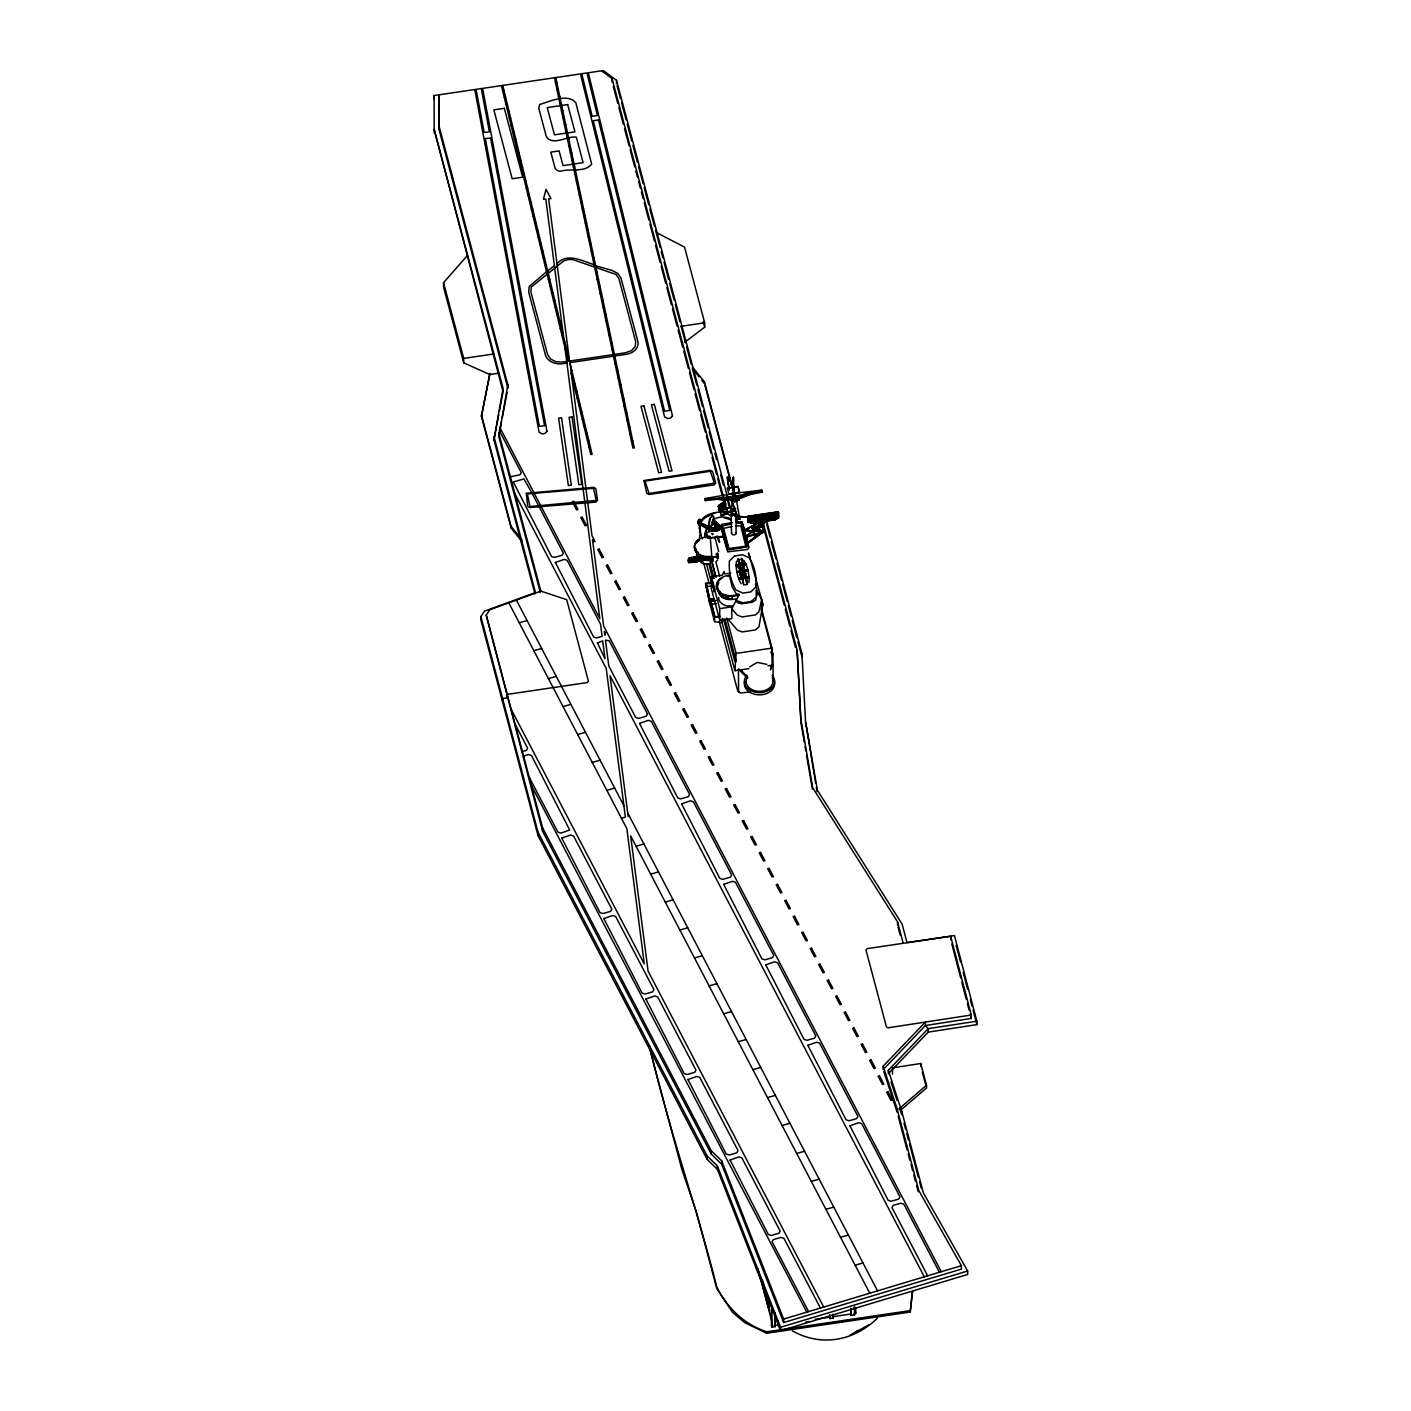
<?xml version="1.0" encoding="UTF-8"?>
<svg xmlns="http://www.w3.org/2000/svg" width="1411" height="1411" viewBox="0 0 1411 1411"><rect width="100%" height="100%" fill="white"/><g stroke="black" fill="none" stroke-linecap="round" stroke-linejoin="round"><path stroke-width="1.5" d="M747.142 583.695L745.502 576.676L742.662 577.099L742.786 578.245L742.08 577.205L739.17 578.087L739.487 579.215L749.047 577.822L749.1 576.658L746.084 576.623L747.319 583.519M733.314 486.707L733.385 477.183L733.755 486.654M739.205 594.56L732.926 595.495A13.775 10.159 -0.4 0 1 716.753 587.523A13.775 10.159 -0.4 0 1 727.617 575.565L729.469 575.282L732.15 586.853L735.872 593.361L739.205 594.56L736.207 600.433L742.874 602.797L750.811 601.615L755.979 597.347M736.366 566.217L736.419 564.982L739.205 564.135L739.47 565.264C730.986 566.358 744.02 565.511 743.209 563.536L746.119 563.589L746.419 564.753L740.458 563.359L738.412 564.612L737.971 566.975L739.382 569.056L741.833 569.656L743.879 568.404L744.408 565.317L742.98 563.236L740.546 562.636L738.5 563.906L738.059 566.27L739.47 568.351L741.921 568.95L743.967 567.698M713.948 521.029L713.931 520.059L719.733 525.386L715.395 522.687M725.448 504.38L723.314 508.683L723.843 504.362C721.938 507.572 719.663 512.475 720.756 506.496L719.257 504.926L718.816 507.854A13.775 6.667 52.4 0 1 718.834 509.988L719.24 511.329L722.52 508.965L721.726 511.417L720.263 510.376C722.767 503.427 718.164 516.003 719.91 507.678C715.871 510.835 723.332 511.099 723.349 507.043L723.931 504.415L722.891 505.209A8.554 6.914 11.8 0 1 721.532 506.249L718.904 507.784L722.485 506.267L723.596 503.48L723.226 504.732M752.804 530.73L752.01 526.074L753.774 534.716L753.245 530.271L762.557 531.259L753.121 530.977L752.151 526.162L754.973 537.485L763.157 532.07L746.825 543.976L763.086 531.753M718.975 509.371C728.323 503.533 714.813 514.133 721.744 509.283M708.798 528.084L708.957 530.765L710.438 529.442M710.28 556.781L709.962 560.149L705.8 560.061L705.359 556.675M705.8 560.061L709.962 560.149M727.423 596.43L727.864 599.04L732.027 599.128L732.344 595.759L727.423 596.43L727.864 599.04M732.027 599.128L727.882 598.264M722.15 508.789L723.931 504.415L721.021 507.237L721.744 507.801L722.608 502.986L724.319 500.976L725.448 503.568L724.69 507.554M708.745 528.243L708.869 531.1L710.421 529.689M724.619 505.949L724.284 507.572L725.413 504.962A13.775 6.667 52.4 0 0 725.395 502.792L724.372 501.064M720.933 508.754L719.257 510.271L723.437 509.159C718.71 506.708 720.157 514.486 719.945 509.142M763.157 532.07L746.578 537.185L744.32 530.113L760.776 521.47L744.814 530.589L762.54 531.418M746.49 536.48L761.164 523.005L761.411 524.081L765.873 522.052L761.411 524.081M719.24 508.101L722.132 506.884C722.15 507.202 720.58 507.678 722.52 505.614M722.485 506.161L720.58 505.385L720.968 504.15L719.187 506.919L718.234 506.302L720.756 508.718L720.315 509.865M725.131 505.226C719.786 514.874 727.212 503.674 724.654 504.397L722.573 507.819M763.228 526.779L758.554 523.058L763.298 526.832L759.083 525.474L763.263 527.079L762.434 526.426L753.315 530.536M713.49 520.253L713.472 516.638L712.202 515.791L709.416 519.407L708.851 526.162L710.35 517.749M713.613 520.13L713.596 516.391L711.338 516.214M732.503 522.67L722.062 524.204L720.933 526.021L726.93 548.544L728.905 549.902L748.677 546.498L746.595 536.85L762.451 531.559L751.869 526.162L763.122 527.079M734.796 513.833L739.505 519.072L734.796 513.833L737.195 518.154L737.071 516.62M739.117 519.266L739.399 518.19M762.434 531.047L751.869 526.162L755.202 537.309M718.816 524.663L718.64 526.867L717.793 523.41L713.084 520.095L712.449 521.329M736.189 499.811C734.161 501.505 737.9 498.806 736.207 496.284L731.568 496.972L731.762 498.259C739.487 500.058 726.506 497.113 734.849 497.801M697.775 522.775L699.979 522.74L700.35 519.46L698.427 520.289L698.128 523.587L708.904 529.795L715.871 530.959C720.562 530.853 717.176 521.77 718.834 525.933M719.945 508.807L720.192 507.695L721.25 508.436M718.64 527.679L718.834 525.527M648.919 1045.622L681.866 1169.384L696.381 1211.943L716.806 1288.666L732.609 1312.406L744.832 1322.707L766.667 1333.254L910.218 1312.036L912.335 1291.294M714.195 578.528L710.227 563.677L710.58 557.274L715.589 576.076M718.27 558.015L717.511 553.253L716.382 554.752L717.282 558.156L718.27 558.015L717.511 553.253M910.218 1312.036L912.67 1290.977M736.419 564.982L743.315 563.853L746.172 576.905L742.045 577.505C745.467 565.705 731.427 575.282 740.898 571.49L740.652 570.361L737.512 571.843L740.74 570.697L738.323 558.862L743.756 584.189M739.205 564.135L737.971 559.179M742.768 564.717L742.627 563.606L739.752 564.4L738.482 558.844M739.928 565.123L739.787 564.03M741.322 558.421L742.627 563.606M739.487 579.215L739.17 578.087M740.652 570.361L744.761 570.185M741.181 570.626L744.073 569.832L744.197 570.979M741.234 570.256L742.662 577.099M743.209 563.536L741.939 558.456M743.28 583.942L742.08 577.205M742.221 578.334L739.523 578.827M744.655 569.779L744.655 570.926L747.936 571.155L747.812 569.973L744.655 569.779L745.608 575.194L743.579 576.464L741.128 575.864L739.699 573.766M746.419 564.753L746.119 563.589M746.948 581.597L746.084 576.623M747.812 569.973L744.479 570.15M747.936 571.155L744.832 570.555M746.754 583.748L742.733 563.924M749.1 576.658L746.084 577.787M749.047 577.822L746.26 577.399M723.772 506.284L722.538 508.436L723.755 506.496A8.554 4.145 52.4 0 0 724.019 505.279L724.178 502.81L724.654 504.291L725.395 502.933L725.183 504.291M736.313 500.252L736.401 497.007L731.762 497.695M718.234 506.302L719.063 505.667L722.608 508.313M752.028 526.197L763.21 526.85L759.047 525.174M720.95 528.296L722.079 526.497M753.157 530.536L762.487 526.55M734.214 486.954L732.468 486.372L733.085 491.134L734.249 490.711L734.355 486.09M734.249 490.957L734.39 489.829L732.503 490.111M734.284 495.384L732.521 494.785L734.284 495.384L734.249 492.439M721.815 508.983C720.651 510.5 724.425 505.526 723.243 504.856M720.545 508.754C722.397 510.112 726.242 500.358 722.555 508.701M534.945 593.925L493.938 439.879L503.074 388.413L434.182 129.512L503.092 391.852L499.512 410.636M493.938 439.879L498.718 414.816M540.307 592.444L498.753 436.316L507.872 384.868L438.927 125.72L438.874 94.996L438.944 129.159L507.907 388.29L507.872 384.868M499.159 434.235L501.54 421.713M502.334 417.533L507.113 392.47M697.757 522.176L698.128 523.587L699.027 520.394M481.416 416.439L489.899 373.492L481.416 416.439L511.135 528.067L521.753 541.189M722.115 508.824C724.601 505.279 722.82 508.771 722.573 507.554M723.755 506.496C720.598 510.57 724.637 505.385 723.349 507.66C724.266 506.443 720.827 514.098 722.591 509.371L724.69 507.378M731.286 507.519L732.926 499.494M719.398 510.376L722.767 508.524L719.257 510.271M721.515 509.265L723.843 505.791M713.26 529.689L711.338 529.848M689.009 558.103L690.561 559.356L690.596 557.874L689.009 558.103C688.55 561.137 688.497 564.77 691.531 560.608L691.796 562.566L690.755 561.031M688.656 562.213L691.267 562.178L689.82 560.855L688.356 562.478M690.737 557.856L692.272 559.109L691.513 557.416L688.374 559.462L689.45 558.862M689.82 560.855C694.053 562.178 691.037 562.724 692.325 560.802M693.983 558.597L693.224 557.169C690.826 558.103 695.041 560.678 694.018 557.363M692.466 560.784L693.506 562.319L693.242 560.361C693.63 563.13 692.748 560.238 691.267 562.442M694.159 557.962L695.711 558.192L696.646 556.657L697.299 557.892L694.935 556.922C692.536 557.839 696.752 560.432 695.729 557.116L696.911 558.615L699.15 556.604L697.334 557.698M694.177 560.52L695.217 562.054L696.681 559.85L699.15 561.278L699.186 559.797L696.928 561.807L694.97 560.096C691.813 563.324 705.906 559.497 701.038 560.132M701.002 556.34L702.555 557.574L702.59 556.093L699.803 557.733L698.374 556.41M701.038 559.514L702.59 560.767L701.814 559.091L699.327 560.396M755.396 584.101L757.619 592.426L761.693 599.693L758.871 611.863L755.432 614.949L741.974 616.942L737.212 615.055L731.762 608.635L736.207 600.433M748.518 552.883L762.892 604.067L761.764 608.917L761.693 599.693M722.062 508.225L719.257 510.112M722.573 508.101L723.014 507.519M757.619 592.426L755.608 600.098L752.363 602.215L741.745 603.785L737.653 602.744L735.66 600.504M724.443 507.255L725.078 505.614L722.679 509.23M725.183 505.614L724.513 507.131L725.007 506.196M762.31 531.982L762.54 530.413L763.845 530.554L763.651 532.458L762.469 531.471M699.979 522.74L700.35 519.46M723.72 506.637L723.931 505.138L722.679 506.126M705.782 537.609L706.311 529.337M705.888 536.868L706.329 533.252M732.133 497.272L733.861 498.965M694 558.844L691.513 557.416M697.581 556.834L698.075 558.033L695.711 558.597M695.605 561.331L695.888 560.273L695.729 561.772M697.44 561.525L697.598 560.026M702.555 557.169L700.085 556.163L699.133 558.086L698.022 557.592M725.183 505.12L725.448 503.674M713.931 520.059L713.472 521.276M688.303 559.073L689.415 559.056M687.933 560.467L718.428 556.657M688.074 561.296L717.105 556.428L717.282 558.156M691.214 559.056L692.166 558.245M692.237 558.897L692.448 557.592M696.311 557.839L694.6 558.103M693.983 561.825L695.764 560.925L696.928 561.807M695.676 558.386L697.422 558.333M699.045 557.433L700.879 556.975M698.092 561.225L696.417 561.261M699.715 557.38L700.844 557.839L696.734 551.63L700.173 557.927L700.085 556.163M700.861 560.767L699.838 561.172L699.327 559.761L700.897 559.532L700.756 560.573M702.519 557.38L703.666 556.939M702.943 556.904L703.225 560.661L703.348 558.756M702.484 557.204L703.154 557.01M702.978 560.044L703.225 560.661M717.105 557.01L716.382 553.429M700.297 528.243L699.486 524.451L701.69 521.312M700.561 530.889L699.503 537.803M761.146 609.605L772.963 654.034L772.046 655.992L770.917 651.776M770.459 668.761L772.117 665.216L771.993 648.108L761.323 608M770.512 670.013L773.034 664.634L770.653 665.939M762.363 532.317L762.54 530.413M763.845 530.554L763.651 532.458M705.077 559.144L701.02 558.456L700.262 554.876M721.991 594.578L726.7 595.513L726.788 598.846L723.102 597.435L721.991 594.578L726.348 596.236L726.788 598.846M723.102 597.435L727.141 598.123M724.989 501.222L722.855 507.731M732.115 500.499L714.336 499.018L731.974 500.2M710.95 527.326L709.874 526.903L708.904 529.795L709.874 528.173M715.324 525.456L713.578 528.367L710.192 527.661L711.92 524.028L716.435 525.686L712.096 521.894M710.192 527.661L710.95 526.391M700.367 521.611L698.128 522.97L708.904 528.525L715.871 529.689L718.64 526.409M718.64 527.203L719.733 525.051M748.077 520.518L750.282 516.92M748.147 520.8L750.387 517.131L750.423 522.07M751.922 518.419L752.839 516.532M753.192 519.759L755.396 516.161M753.262 520.042L755.502 516.373L755.538 521.312M757.954 515.773L756.913 517.502L755.837 516.091M760.511 515.403L758.307 519.001L758.289 515.95M758.377 519.283L760.617 515.615L760.741 521.541M762.152 516.92L763.069 515.015M763.439 518.243L765.644 514.645M763.51 518.525L765.732 514.856L765.767 519.795M767.143 515.985L768.201 514.257M767.267 516.161L768.307 514.486L768.325 517.537M770.759 513.886L768.554 517.502L768.536 514.451L769.577 515.809M768.625 517.766L770.865 514.098L770.9 519.036M772.399 515.403L773.316 513.516M773.739 517.008L775.874 513.128M777.39 514.468L778.643 512.581L778.696 517.978L747.971 522.511L747.936 517.131M777.514 514.645L778.29 511.752L747.901 516.25L751.463 515.967L751.975 517.766M724.302 507.378L722.697 510.041M815.611 783.14L805.769 722.785L817.41 790.248L902.123 924.17L906.991 942.601L954.471 935.581L976.853 1021.194L928.209 1028.672L888.313 1070.332L901.77 1111.357L923.376 1192.859L967.664 1271.011L967.699 1274.45L780.565 1330.696L717.388 1169.366L707.087 1159.313L538.014 835.594L480.886 619.976L480.851 616.536L484.449 611.192L535.492 592.602L493.921 436.44M888.313 1070.332L888.33 1073.771L928.226 1032.111L928.209 1028.672L925.422 1025.497L925.387 1022.058L883.145 1066.187L897.079 1108.676L918.773 1190.478L961.385 1265.667L961.42 1269.106L783.652 1322.53L721.709 1164.322L711.285 1154.145L542.582 831.167L486.213 615.055L489.811 609.711L540.854 591.121L566.711 599.657L588.405 681.178L587.135 682.589L507.237 694.388L507.255 697.828L502.581 698.516L502.598 701.955M755.132 537.485L753.686 534.275M732.556 501.011L734.055 498.859L739.152 499.759L734.796 501.91L732.556 500.729L734.796 501.628L739.152 499.759M708.551 525.968L704.971 532.794L705.165 536.691M709.274 525.545L707.422 528.843M754.85 537.115L762.275 531.665M498.348 373.245L489.74 374.515L463.708 362.821L443.565 287.121L443.53 282.729L467.253 255.62M749.611 666.892L757.337 662.394L766.79 664.352M773.21 687.58L770.812 688.885M884.679 1068.056L925.422 1025.497L971.279 1018.442L971.262 1015.02L950.661 936.287L867.183 948.633L865.984 950.026L886.425 1026.82L887.872 1027.825L971.262 1015.02M720.263 509.001L722.009 509.759M723.102 507.149L721.832 507.307L722.079 505.949M736.295 499.423L735.149 499.141L735.272 500.411M711.761 533.499L712.432 534.787L713.119 533.64M746.119 536.85L761.27 523.093M746.595 536.85L761.64 523.111M877.307 1318.28C853.743 1341.138 821.026 1347.046 792.329 1330.838M700.173 557.927L698.286 554.929M699.062 555.07L696.734 551.63M719.751 594.454L717.74 590.415L722.238 596.906L720.368 593.908M721.144 594.049L718.816 590.609L722.238 596.906M719.681 510.129L721.762 508.26M722.979 503.833L724.125 502.651L723.173 502.475A13.775 10.159 -0.4 0 1 720.986 504.027L719.187 504.926L720.88 507.184L721.638 506.038L719.063 505.667M696.523 542.829L699.697 540.06M898.825 1108.975L926.516 1085.218L920.748 1063.506L892.493 1067.845M900.465 1110.334L926.551 1087.987L926.516 1085.218M850.039 1335.406L857.888 1330.344M733.085 486.425L733.385 477.183M732.503 490.375L734.39 490.093M748.095 522.317L751.922 520.483M748.271 522.387L750.405 520.712M753.209 521.559L755.52 519.971M760.458 519.125L758.324 520.8L758.324 519.442M758.518 520.871L760.652 519.213M763.439 520.042L765.573 518.384M763.633 520.112L765.767 518.454M770.882 517.696L768.572 519.283L768.554 517.943M775.821 516.867L773.687 518.525L773.669 517.184M773.863 518.595L775.997 516.937M721.868 507.466L721.691 509.583L719.539 508.013L718.481 506.461L720.368 505.385M721.885 503.551L721.462 504.944L722.503 503.074M718.481 506.461L719.733 505.597L718.605 506.038M719.416 508.066L720.386 507.378M722.203 507.466L722.608 506.902M721.973 508.595L722.503 507.872M722.097 509.494L723.578 508.436L721.726 511.417M720.774 510.8L721.973 511.646L723.014 509.794L729.946 507.307L724.637 509.83M546.533 271.759L529.213 286.451L528.649 291.954L545.475 355.202A14.939 11.006 -0.4 0 0 562.724 363.703L566.922 363.068M547.68 270.877L554.4 265.744M557.01 263.734C567.169 252.216 582.443 261.106 594.066 264.668M736.189 499L735.149 499.141L750.634 492.915L749.488 493.55L752.892 493.339L737.3 499.547M684.6 342.291L704.724 327.193L704.689 322.802L684.547 247.119L657.244 232.991M746.648 543.2L762.645 531.559M746.736 543.358L755.132 537.168L752.91 530.977M722.379 505.367L722.185 504.627M745.908 546.833L740.828 525.827L736.101 525.897M732.168 486.901C728.058 471.803 725.713 475.666 729.099 488.471M736.683 517.714L737.512 517.061L739.505 519.072M737.195 518.154L737.459 516.867M691.76 559.373C692.995 557.821 689.397 558.827 688.603 559.25M736.683 522.052L742.098 521.735L744.761 530.113L762.257 531.7M739.576 565.405L742.151 565.035L742.98 566.234M742.803 566.887L740.211 567.275L739.646 564.7L740.828 563.977L743.05 565.529L742.715 567.592L740.14 567.98M741.216 572.919L743.809 572.531L744.62 573.748M744.461 574.4L743.28 575.124L741.057 573.571L742.486 571.49L744.708 573.042L744.373 575.106L741.78 575.494M745.537 575.9L743.491 577.17L741.04 576.57L739.629 574.489L740.14 571.402L742.186 570.15L744.638 570.75L740.775 571.49M719.857 509.248L721.603 508.56M855.507 1332.284L868.77 1324.77M717.599 559.797L715.906 562.037L719.663 576.129M689.538 559.091L690.561 559.356M695.729 557.733L692.448 558.227M689.556 562.284L690.596 562.53M699.133 558.086L697.581 557.468L698.621 558.368M696.417 561.684L696.681 561.102M698.128 561.014L699.15 561.278M705.059 516.99L709.486 515.262L705.535 517.414M712.925 519.953C718.305 516.338 725.695 516.02 731.339 519.23M744.461 530.307L761.129 521.559M697.669 555.475L695.482 547.556M697.969 554.4L694.723 547.891L695.676 551.436M717.74 590.415L717.564 586.535M719.24 590.38L720.051 593.378M720.933 507.925L718.975 508.648L719.998 508.471M723.437 508.983L719.698 509.565A8.554 4.145 52.4 0 0 719.927 508.436L721.691 506.919L719.98 507.413M737.247 498.418L747.442 494.361M737.159 499L752.751 492.792M737.212 499.247L750.881 493.797M762.928 530.818L763.122 521.858L762.998 531.047M734.425 496.76L732.591 496.725M739.117 578.475L742.168 577.558M783.652 1322.53L783.634 1319.109L961.385 1265.667M780.565 1330.696L780.548 1327.257L967.664 1271.011M519.23 622.78L527.079 620.54M533.834 650.718L541.683 648.46M548.438 678.656L556.287 676.398M563.042 706.576L570.891 704.336M577.646 734.514L585.494 732.256M522.387 751.569L526.374 750.423L527.679 748.253L515.156 724.302M523.552 755.979L528.525 754.55L531.471 755.502L569.727 830.021L560.855 833.09L557.927 832.137L529.16 777.108M592.25 762.434L600.098 760.194M606.853 790.372L614.702 788.114M621.457 818.292L625.373 817.181L606.236 668.497L514.98 493.973M629.306 816.052L628.142 816.387L610.046 675.781L924.311 1276.814M636.061 846.23L643.91 843.972M650.665 874.167L658.514 871.91M665.269 902.088L673.118 899.848M679.873 930.025L687.721 927.768M694.477 957.946L702.325 955.706M709.08 985.883L716.929 983.626M723.684 1013.821L731.533 1011.564M738.288 1041.741L746.137 1039.501M752.892 1069.679L760.741 1067.421M767.496 1097.599L775.345 1095.359M782.1 1125.537L789.948 1123.279M796.704 1153.475L804.552 1151.217M811.307 1181.395L819.156 1179.155M825.911 1209.333L833.76 1207.075M840.515 1237.253L848.364 1235.013M855.119 1265.191L862.968 1262.933M714.689 513.198L710.297 514.944M735.466 520.006L737.847 522.952M706.682 532.423L721.532 529.09L723.437 536.903L707.987 538.032L706.682 533.111M715.183 531.206L719.416 530.254M767.09 519.707L773.016 518.437M767.337 520.624L776.914 518.807L776.95 514.151L774.833 514.327L774.868 519.565L774.427 517.625M848.117 1320.414L839.016 1322.125M736.242 495.825L731.515 496.531L731.533 497.554L705.377 500.64L705.077 499.529L705.077 498.506L735.554 493.215L761.693 490.128L761.993 491.257L761.993 492.28L736.26 496.848L736.242 495.825L761.993 491.257M705.077 499.529L711.514 498.383M928.226 1032.111L976.888 1024.615L976.853 1021.194M434.2 132.951L434.112 95.542L603.291 70.55L616.501 80.304L731.886 513.569M463.708 362.821L463.69 358.412L493.85 353.967M681.231 326.276L704.689 322.802M569.921 362.627L613.468 356.189M614.79 355.995L626.325 354.302A14.939 11.023 -0.4 0 0 637.754 340.986L621.069 278.284L617.736 273.364L611.633 270.312L594.207 265.356M727.335 477.694L728.693 477.5M727.406 488.1L738.059 486.513L739.558 492.421L728.905 493.991L727.406 488.347L738.059 486.513M739.558 492.174L728.905 493.991M739.17 500.041L734.055 498.859M734.584 498.841L734.902 500.217L736.542 499.864M735.272 511.17L723.402 511.664L731.127 512.563L738.182 518.543L737.882 517.149L736.225 517.396L731.127 511.787L731.498 533.146M721.233 515.597L724.125 514.398L721.233 515.597L719.24 507.325M737.882 517.396L736.242 517.643L736.542 518.772L738.182 518.543M751.463 515.967L778.29 511.999M738.182 518.296L736.542 518.772M731.462 500.57L738.429 518.754L739.787 519.195L738.429 519.407L730.528 497.078M751.904 517.855L750.141 518.119L750.158 522.811L776.985 518.842M752.239 517.855L774.851 514.468L774.392 512.687M750.211 518.825L751.922 518.472M752.239 518.525L774.851 515.086M775.186 515.121L776.897 514.786M750.211 519.495L751.922 519.142M752.257 519.195L774.851 515.756M775.186 515.809L776.897 515.456M774.851 516.426L752.257 519.759L774.851 516.514M775.186 516.373L776.897 516.126L775.186 516.479M748.077 520.959L778.555 516.461M752.257 520.536L774.868 517.096M775.203 517.149L776.897 516.796M730.757 524.081L722.291 526.003L728.535 548.65L747.089 546.057L741.569 523.164L736.807 523.181M750.229 521.506L774.868 517.766M775.203 517.819L776.914 517.467M751.534 522.211L775.239 518.701L774.992 517.784M717.053 527.679L721.092 527.079M750.229 522.758L751.94 522.511M752.275 522.458L774.886 519.107M751.798 515.915L752.275 522.917L774.939 519.513M718.111 528.173L722.22 527.573M759.435 521.788L751.534 522.458L751.287 521.294L752.01 523.234L775.274 519.795L774.727 512.652M732.027 526.515L723.561 528.384L728.976 548.72L733.685 548.65M709.363 536.057L699.944 538.438A13.775 10.159 -0.4 0 0 694.671 548.544A13.775 10.159 -0.4 0 0 704.724 556.393L710.915 556.516M737.759 548.05L743.862 547.133M716.382 554.752L717.37 554.611M702.502 560.396L703.683 560.114M739.964 564.806L742.803 564.4M741.41 571.032L744.25 570.608M730.845 573.095L724.707 573.889L724.037 571.402L722.414 575.159L711.232 576.817L711.303 588.563L719.786 620.381L731.833 618.6L731.762 608.635M712.026 577.981L711.444 582.584M727.617 576.323L729.469 575.282M705.518 583.307L709.909 604.067L705.518 583.307L712.061 582.496L712.044 579.48M742.839 577.893L745.678 577.469M706.258 583.643L710.403 602.25L706.258 583.643L711.585 582.849M713.437 583.272L713.913 591.897L714.513 587.293L714.53 590.309M706.276 586.711L711.603 585.918M712.855 587.893L713.455 584.789M743.668 584.965L747.054 584.471M710.386 599.181L713.948 598.67M709.892 599.71L713.754 599.146M739.205 595.319L732.926 596.253A13.775 10.159 -0.4 0 1 717.688 590.451A13.775 10.159 -0.4 0 1 722.026 578.175M722.326 618.353L722.344 622.674L714.601 621.687L710.244 605.284L710.209 600.927L714.072 600.363M714.583 617.947L710.95 601.28L716.277 600.486M736.207 598.899L732.574 599.428A11.747 8.66 -0.4 0 1 718.569 590.715L716.806 586.87M710.968 604.331L716.294 603.555M719.786 620.381L719.698 608.635L732.909 606.677M718.64 616.29L715.077 616.819L710.95 601.28M714.601 621.687L714.583 617.348L720.368 616.484M748.924 668.638L734.902 670.719L736.154 653.399L771.993 648.108M767.901 665.833L772.117 665.216M750.423 691.901L740.264 693.013L737.724 690.879L719.293 621.669M775.168 1312.83L775.256 1326.605L771.888 1327.098L771.464 1325.476L772.893 1325.264M775.256 1326.605L774.904 1325.246L778.149 1324.753L778.114 1320.925M815.205 1319.285L829.509 1317.168L829.88 1318.544L833.248 1318.033L833.231 1314.1M850.762 1308.262L850.815 1314.029L832.896 1316.675L833.248 1318.033M855.701 1307.38L855.736 1313.288L854.184 1313.518L854.555 1314.893L851.168 1315.387L850.815 1314.029M805.699 1322.107L809.438 1321.56M649.466 1046.08C668.179 1127.53 696.54 1206.052 716.788 1287.026C727.282 1307.979 744.197 1324.347 766.667 1331.808L910.201 1310.607M502.581 90.392L503.903 90.216M504.274 97.394L505.597 97.218M505.967 104.396L507.29 104.22M507.678 111.398L508.983 111.222M509.371 118.401L510.694 118.224M511.064 125.403L512.387 125.226M512.757 132.405L514.08 132.228M514.451 139.407L515.773 139.23M516.161 146.409L517.467 146.233M517.855 153.411L519.177 153.235M519.548 160.413L520.871 160.237M521.241 167.415L522.564 167.239M522.934 174.417L524.257 174.241M524.645 181.419L525.95 181.243M526.338 188.421L527.661 188.245M528.031 195.423L529.354 195.247M529.725 202.426L531.047 202.249M531.418 209.428L532.741 209.251M533.129 216.43L534.434 216.253M534.822 223.432L536.145 223.255M536.515 230.434L537.838 230.258M538.208 237.436L539.531 237.26M539.902 244.438L541.224 244.262M541.612 251.44L542.918 251.264M543.306 258.442L544.628 258.266M544.999 265.444L546.322 265.268M546.692 272.446L548.015 272.27M548.385 279.449L549.708 279.272M550.096 286.451L551.401 286.274M551.789 293.453L553.112 293.276M553.482 300.455L554.805 300.278M555.176 307.457L556.498 307.281M556.869 314.459L558.192 314.283M558.58 321.461L559.885 321.285M560.273 328.463L561.596 328.287M561.966 335.465L563.289 335.289M563.659 342.467L564.982 342.291M565.352 349.469L566.675 349.293M567.063 356.472L568.368 356.295M570.079 363.297L585.865 487.977M570.732 370.423L571.772 370.299M572.143 377.478L573.466 377.284M573.836 384.48L575.159 384.286M575.547 391.482L576.852 391.288M577.24 398.484L578.563 398.29M578.933 405.486L580.256 405.292M580.626 412.488L581.949 412.294M582.32 419.49L583.643 419.296M584.013 426.492L585.336 426.298M585.724 433.494L587.047 433.3M587.417 440.497L588.74 440.303M589.11 447.499L590.433 447.305M719.945 507.907L720.368 506.866M555.493 82.632L556.816 82.473M556.975 89.651L558.297 89.493M558.474 96.689L559.797 96.53M559.955 103.708L561.278 103.55M561.455 110.746L562.777 110.587M562.936 117.766L564.259 117.607M564.435 124.803L565.758 124.644M565.917 131.823L567.24 131.664M567.398 138.842L568.739 138.701M568.898 145.88L570.22 145.721M570.379 152.899L571.702 152.758M571.878 159.937L573.201 159.778M573.36 166.957L574.683 166.815M574.859 173.994L576.182 173.835M576.341 181.014L577.663 180.873M577.84 188.051L579.163 187.892M579.321 195.071L580.644 194.912M580.803 202.108L582.143 201.949M582.302 209.128L583.625 208.969M583.784 216.165L585.106 216.006M585.283 223.185L586.606 223.026M586.764 230.222L588.087 230.064M588.264 237.242L589.586 237.083M589.745 244.279L591.068 244.121M591.244 251.299L592.567 251.14M592.726 258.336L594.049 258.178M595.707 272.394L597.029 272.235M597.188 279.413L598.511 279.255M598.687 286.451L600.01 286.292M600.169 293.47L601.492 293.312M601.668 300.508L602.991 300.349M603.15 307.527L604.472 307.369M604.649 314.565L605.972 314.406M606.13 321.585L607.453 321.426M607.63 328.622L608.952 328.463M609.111 335.642L610.434 335.483M610.593 342.679L611.933 342.52M612.092 349.699L613.415 349.54M613.573 356.736L614.896 356.577M615.073 363.756L616.395 363.597M616.554 370.793L617.877 370.634M618.053 377.813L619.376 377.654M619.535 384.833L620.858 384.692M621.034 391.87L622.357 391.711M622.516 398.89L623.838 398.749M623.997 405.927L625.338 405.768M625.496 412.947L626.819 412.806M626.978 419.984L628.301 419.825M628.477 427.004L629.8 426.863M629.959 434.041L631.281 433.882M631.458 441.061L632.781 440.902M744.267 493.215L748.624 492.704M757.337 491.663L761.693 491.151L761.993 492.28M705.077 498.506L705.377 499.617L731.515 496.531M718.816 582.461L717.582 585.971M751.287 521.523L759.189 520.871M723.437 536.215L707.987 538.032M721.391 512.352C711.814 511.523 697.704 517.026 699.433 528.631L700.138 525.209L700.279 532.264L699.486 524.451M746.066 563.977L743.05 563.924L744.32 566.04M743.385 564.329L746.472 564.382M733.879 499.635L732.044 498.947M713.278 561.19L712.978 557.31L704.724 557.151A13.775 10.159 -0.4 0 1 694.918 550.043A13.775 10.159 -0.4 0 1 698.41 540.201M705.341 557.468L710.244 557.557M710.209 560.449L705.271 560.361A11.747 8.66 -0.4 0 1 696.505 551.736M700.667 562.266A11.747 8.66 -0.4 0 0 705.306 564.03L710.227 563.677M742.098 670.154L738.447 669.255L738.606 692.201M744.761 530.36L762.222 531.453M762.099 531.33L764.109 531.524M720.121 498.4L731.886 499.6M719.645 498.453L731.921 499.723M738.782 516.355L764.074 518.948M738.941 516.479L762.134 518.86L797.144 650.33L801.007 723.085L804.323 742.257M721.444 510.288L722.644 511.135M720.774 510.182L721.973 511.646M699.979 520.571L698.427 520.289L698.727 521.964L709.874 526.903M723.349 512.704L732.309 515.685M723.543 513.216L726.7 513.78L723.314 513.745M724.09 517.749L731.357 519.971M705.853 532.952L705.271 537.326M740.881 523.728L742.098 524.028M702.431 556.728L701.408 557.292M699.009 557.239L698.11 558.245M702.995 558.421L703.119 556.516M697.299 557.486L696.399 558.491M695.588 557.733L694.565 558.297M702.466 559.902L701.549 560.908M693.877 557.998L692.96 559.003M702.572 560.361L701.814 559.091M693.983 558.439L693.224 557.169M690.438 558.491L689.538 559.514M699.045 560.82L698.128 561.419M697.44 561.119L696.681 559.85M695.605 560.925L694.582 561.49M695.729 561.366L694.97 560.096M693.895 561.172L692.995 562.178M694.177 561.155L695.217 562.054M694.018 561.631L693.242 560.361M690.473 561.684L689.556 562.689M698.039 522.335L702.449 524.433M759.541 525.403L762.91 526.656M698.427 522.458L698.939 519.424M699.909 555.599L704.265 557.257M714.777 522.37L718.816 525.051M710.174 526.938L713.578 528.367M729.117 514.715L731.815 515.95M704.9 517.89L702.096 520.73M776.42 516.779L778.572 517.802L776.226 516.902M771.111 517.661L773.457 518.56L773.44 517.22M765.997 518.419L768.325 519.319L766.067 514.574M761.058 519.036L763.21 520.077L763.439 518.684M760.882 519.177L763.034 520.2M755.943 519.795L758.095 520.835M755.767 519.936L757.919 520.959M750.828 520.553L752.98 521.594L752.963 520.236M750.634 520.677L752.786 521.717M762.645 521.082L764.145 520.483M762.451 521.188L762.822 516.285M722.52 508.948L720.263 507.431M601.686 70.938L612.074 78.61L727.829 513.287M510.412 476.759L519.989 474.801L521.294 472.614L499.212 430.373M740.493 669.89L747.848 677.033M738.447 669.255L747.707 678.268M486.213 615.055L542.565 827.728L711.25 1150.706L721.691 1160.883L783.634 1319.109M480.851 616.536L537.997 832.155L707.07 1155.874L717.37 1165.927L780.548 1327.257M728.464 619.605L737.318 630.047L742.08 631.916L755.538 629.941L758.959 626.837L762.892 604.067M692.342 366.895L704.442 381.834L731.903 485.049M695.023 371.834L699.062 376.825M701.761 380.159L704.442 383.475L704.442 381.834M481.398 414.799L511.117 526.444L521.876 539.725M773.739 513.445L774.815 514.856M776.315 513.057L778.555 516.02M778.502 516.303L776.209 513.304L776.244 518.243M774.692 515.068L773.651 513.692L773.669 516.743M771.182 513.816L773.44 516.779L773.422 513.727M773.369 517.061L771.094 514.063L771.129 519.001M768.625 514.204L769.7 515.615M763.51 514.962L764.586 516.373M764.462 516.567L763.404 515.209L763.192 518.278L760.952 515.332M763.139 518.578L760.846 515.579L760.882 520.518M758.395 515.72L759.347 517.326M758.077 519.036L757.037 517.678L758.06 515.985L757.989 521.611M758.024 519.336L755.732 516.338L755.767 521.276M753.28 516.461L754.338 517.872M754.215 518.084L753.174 516.708L753.245 522.317M750.723 516.849L752.963 519.795L752.945 516.743M752.892 520.095L750.617 517.096L750.652 522.035M749.1 518.842L748.147 517.22L778.537 512.687L778.29 511.752M732.468 486.372L733.067 490.887M699.292 556.587L699.821 557.574M694.159 557.345L694.671 558.738M744.549 571.455L745.96 573.536M903.199 943.306L897.537 921.842L812.736 787.814L800.989 719.663M574.506 502.88L573.642 501.24L572.266 501.646L572.989 503.004M575 503.815L577.999 509.459L576.623 509.847L573.483 503.939M499.776 427.374L533.693 492.245M534.187 493.197L540.695 505.649M541.189 506.584L599.834 618.741L584.93 503.004M941.26 1271.717L603.643 626.025L592.532 539.725L593.625 541.771L595.001 541.383L592.02 535.792L587.77 502.757M531.647 492.421L523.887 478.946L513.287 481.98L551.525 556.498L554.47 557.451L562.072 555.264L563.377 553.094L539.143 506.743M532.141 493.356L538.649 505.808M939.409 1272.281L903.781 1204.147L900.835 1203.195L893.251 1205.382L891.946 1207.551L927.644 1275.826M516.355 600.045L623.909 805.734M627.719 813.018L877.571 1290.871M508.789 602.797L626.854 828.61L644.263 963.836L511.205 709.363M869.776 1293.217L630.664 835.894L648.072 971.121L823.707 1307.062M820.391 1308.05L783.952 1238.364L781.006 1237.412L773.404 1239.581L772.099 1241.751L808.609 1311.595M531.347 785.398L806.775 1312.142M736.031 518.948L738.041 522.864M748.518 553.623L750.299 557.468M728.676 476.847L732.873 488.153M891.029 1081.972L897.079 1100.439M899.777 1108.64L901.788 1114.778L901.77 1111.357M883.833 1071.655L897.114 1112.115L897.079 1108.676M617.083 85.859L620.487 98.611M621.616 102.862L626.131 119.847M627.26 124.097L631.793 141.082M632.922 145.333L637.455 162.318M638.583 166.569L643.099 183.553M644.227 187.804L648.76 204.807M649.889 209.04L654.422 226.042M655.551 230.293L660.066 247.278M661.212 251.528L662.905 257.896M664.034 262.146L668.549 279.131M669.696 283.382L674.211 300.367M675.34 304.617L679.873 321.62M681.002 325.87L685.534 342.855M686.663 347.106L691.178 364.091M692.307 368.342L696.84 385.326M697.969 389.577L702.502 406.562M703.63 410.813L708.146 427.815M709.274 432.048L713.807 449.051M714.936 453.301L716.629 459.669M720.598 474.537L723.42 485.155M727.388 500.023L729.081 506.39M613.221 86.283L617.736 103.25M618.865 107.483L623.397 124.45M624.526 128.683L629.041 145.65M630.17 149.883L634.685 166.851M635.814 171.101L637.507 177.451M638.636 181.702L640.329 188.051M641.458 192.302L643.151 198.669M644.28 202.902L648.795 219.869M649.924 224.102L654.457 241.069M655.586 245.302L660.101 262.27M661.23 266.52L665.745 283.47M666.874 287.721L671.389 304.688M672.518 308.921L677.033 325.888M678.162 330.121L682.677 347.088M683.806 351.321L688.339 368.289M689.468 372.539L693.983 389.489M695.112 393.74L699.627 410.707M700.756 414.94L705.271 431.907M706.4 436.14L710.915 453.107M712.044 457.34L716.559 474.308M717.688 478.558L722.203 495.508M723.349 499.759L725.607 508.242M774.762 517.572L775.274 519.795M922.335 1072.184L926.022 1086.011M805.787 726.224L801.907 653.346L766.191 519.16L766.208 522.599M766.79 524.733L770.177 537.503M771.323 541.771L775.856 558.809M776.985 563.06L781.518 580.097M782.664 584.366L787.197 601.403M788.326 605.654L791.165 616.307M792.294 620.575L796.827 637.613M797.956 641.864L801.924 656.768L801.907 653.346M765.873 522.229L765.538 520.959M762.346 521.488L764.268 521.647L764.268 516.073L764.427 520.659M762.734 524.416L784.181 605.002M785.31 609.235L789.825 626.202M790.954 630.452L795.469 647.402M760.6 520.606L761.411 523.622M760.829 521.911L761.164 523.146M703.207 321.532L704.724 327.193M747.901 516.25L748.147 517.414M738.059 486.777L739.558 492.421M904.01 1123.156L905.668 1129.417M906.779 1133.597L908.437 1139.876M909.548 1144.056L918.42 1177.497M919.531 1181.677L921.189 1187.939M735.66 495.684L739.787 519.195M736.242 498.594L736.542 499.97M742.856 525.068L748.853 547.609L747.724 549.408L727.706 551.877L723.12 536.497M705.006 385.591L731.921 486.689M898.225 1116.313L907.114 1149.859M908.225 1154.057L909.901 1160.353M911.012 1164.551L912.688 1170.83M913.799 1175.028L915.457 1181.324M916.568 1185.522L918.244 1191.801M723.402 511.664L724.125 515.174M718.146 536.286L719.698 542.141M717.158 536.004L718.781 542.036M715.007 537.838L718.658 551.525M712.29 562.354L716.082 577.311M726.7 617.877L736.154 653.399M724.919 618.847L736.225 661.283M699.45 528.561L702.202 538.931M708.781 563.659L712.749 578.545M723.508 618.953L734.831 661.494M711.232 576.817L719.698 608.635M712.149 581.808L712.238 579.268M706.435 563.783L712.502 586.606L713.102 581.985L713.119 585.001M721.85 621.722L734.902 670.719M703.666 562.971L709.257 583.925M702.043 557.045L701.796 555.899M700.844 557.839L700.209 556.851L699.821 557.98M700.861 561.014L700.226 560.044L699.838 561.172M700.35 560.484L700.103 559.338M710.209 600.927L714.583 617.348M698.639 560.731L698.392 559.585M696.911 557.804L696.646 556.657M695.182 558.05L694.935 556.922M691.778 561.754L691.531 560.608M690.05 558.827L689.803 557.68M854.131 1307.274L855.736 1313.288M778.149 1324.753L778.519 1326.128M762.293 1280.024L769.26 1306.198L769.295 1310.572L760.705 1278.348M757.813 1268.63L772.328 1323.165M498.736 432.895L540.854 591.121M443.53 282.729L463.69 358.412M898.084 927.239L900.13 935.034M956.129 945.282L960.503 961.985M963.237 972.426L967.593 989.129M970.327 999.57L971.967 1005.831M973.061 1010.011L976.888 1024.615M951.808 943.977L960.715 978.017M961.826 982.285L966.27 999.305M967.382 1003.556L969.057 1009.941M970.168 1014.192L971.279 1018.442M502.775 85.542L592.126 454.307L590.803 454.501L571.085 373.086M501.452 85.736L568.21 361.234M737.547 571.455L737.671 572.619M555.811 77.711L634.262 447.94L632.939 448.098L554.488 77.905M740.757 570.785L742.168 577.505M816.334 787.356L817.057 791.571M805.064 746.525L805.787 750.775M806.528 755.044L812.401 789.119M727.318 477.059L729.452 489.987M713.084 520.095L713.26 521.4M711.708 522.37L711.902 525.421M569.533 361.075L548.65 198.845L550.995 198.616L546.004 189.409L543.464 199.163L545.81 199.057L563.412 335.8M586.006 488.947L587.646 501.805M564.964 347.794L583.025 488.206M583.149 489.176L584.807 502.034M710.209 536.427L712.29 563.095M705.994 537.274L705.006 533.693L705.024 537.609M801.007 723.085L797.144 650.33M700.279 532.264L700.156 528.878L699.468 532.3M950.661 936.287L950.697 939.726M920.748 1063.506L920.766 1066.257M897.537 921.842L897.555 925.281M892.493 1067.81L892.528 1074.159M883.145 1066.187L883.163 1069.626M854.502 1307.009L854.555 1314.893M851.133 1309.479L851.168 1315.387M829.862 1314.593L829.88 1318.544M775.979 513.339L776.015 518.278M775.168 514.274L775.203 519.195M773.863 514.645L773.757 519.283M772.293 514.892L772.328 519.495M772.152 514.909L772.187 519.513M772.963 654.034L773.14 679.238M770.706 515.121L770.6 519.742M769.136 515.35L769.171 519.953M774.851 1317.557L774.904 1325.246M768.995 515.368L769.03 519.971M767.549 515.579L767.461 520.218M771.764 1309.39L771.888 1327.098M765.979 514.821L765.873 520.447M771.341 1309.725L771.464 1325.476M763.422 521.929L763.298 531.189M761.693 490.128L761.693 491.151M761.252 516.514L761.146 521.135M766.667 1331.808L766.667 1333.254M759.665 516.743L759.7 521.365M759.524 516.761L759.559 521.382M756.543 521.823L756.508 517.22L756.402 521.841M754.938 517.449L754.832 522.07M752.275 522.917L752.239 517.661L752.01 523.234M751.64 517.943L751.675 522.546M735.978 516.232L736.101 533.235M735.554 493.215L735.554 494.238M733.279 485.719L733.314 489.476M733.085 492.615L733.103 495.561M732.609 605.848L727.388 606.007A11.747 8.66 -0.4 0 1 718.622 597.4M717.793 523.64L714.089 530.871M717.264 528.684L717.282 529.954M721.691 1160.883L721.709 1164.322M715.871 529.689L715.871 530.959M717.37 1165.927L717.388 1169.366M711.92 524.028L711.938 525.686M711.25 1150.706L711.285 1154.145M705.377 499.617L705.377 500.64M707.07 1155.874L707.087 1159.313M702.59 556.093L702.555 557.574M702.607 559.285L702.59 560.767M699.397 519.283L699.415 521.453M694.036 560.555L694.018 562.037M692.307 557.627L692.272 559.109M689.009 560.89L688.885 562.777M688.762 558.65L688.639 560.537M616.501 80.304L616.519 83.743M612.074 78.61L612.092 82.032M542.565 827.728L542.582 831.167M537.997 832.155L538.014 835.594M511.117 526.444L511.135 528.067M438.927 125.72L438.944 129.159M434.112 95.542L434.147 98.982M696.523 555.423A11.747 8.66 -0.4 0 1 697.845 551.683M772.17 677.456A15.186 11.2 -0.4 0 1 762.434 694.653A15.186 11.2 -0.4 0 1 744.638 681.513M772.152 675.234A15.186 11.2 -0.4 0 1 769.489 689.873A15.186 11.2 -0.4 0 1 749.47 689.891A15.186 11.2 -0.4 0 1 746.913 675.269M772.628 679.538A13.369 9.859 -0.4 0 1 757.901 691.267A13.369 9.859 -0.4 0 1 747.371 677.351M741.145 583.801A49.244 42.806 4.6 0 1 736.313 561.825L738.182 560.008L741.569 559.497L744.091 560.661A49.244 42.806 4.6 0 1 748.924 582.655M735.907 532.494A2.293 1.693 -0.4 0 1 733.738 534.892A2.293 1.693 -0.4 0 1 731.762 532.423M735.66 508.295A2.293 1.693 -0.4 0 1 732.556 509.018A2.293 1.693 -0.4 0 1 731.586 506.743M735.008 511.17A2.293 1.693 -0.4 0 1 732.15 511.117M735.678 509.812A2.293 1.693 -0.4 0 1 732.574 510.535A2.293 1.693 -0.4 0 1 731.586 508.26M756.067 590.274A58.398 43.053 -0.4 0 1 756.137 595.583M555.37 562.46L593.608 636.978L596.553 637.931L602.091 636.326L600.539 624.173L567.169 560.343L564.224 559.391L555.37 562.46M561.754 838.099L599.992 912.6L602.938 913.552L610.54 911.383L611.845 909.213L573.554 835.982L570.608 835.03L561.754 838.099M597.435 642.94L604.984 658.725L602.691 640.894L597.435 642.94M605.442 633.574L604.825 635.267L604.349 631.458L605.442 633.574M603.837 918.561L642.076 993.079L645.021 994.032L652.605 991.862L653.928 989.675L615.637 916.462L612.691 915.492L603.837 918.561M639.518 723.402L677.756 797.92L680.702 798.873L688.303 796.704L689.609 794.516L651.318 721.303L648.372 720.333L639.518 723.402M647.526 714.054L646.22 716.224L638.636 718.393L635.691 717.441L608.794 666.01L605.46 640.1L609.235 640.823L647.526 714.054M645.903 999.041L684.159 1073.559L687.104 1074.512L694.688 1072.325L695.993 1070.155L657.702 996.924L654.775 995.972L645.903 999.041M681.601 803.882L719.839 878.4L722.785 879.353L730.369 877.166L731.692 874.996L693.401 801.765L690.455 800.813L681.601 803.882M687.986 1079.521L726.224 1154.039L729.17 1154.992L736.771 1152.805L738.076 1150.635L699.785 1077.404L696.84 1076.452L687.986 1079.521M723.667 884.362L761.922 958.88L764.868 959.833L772.452 957.646L773.757 955.476L735.466 882.245L732.538 881.293L723.667 884.362M730.069 1160.001L768.307 1234.502L771.253 1235.472L778.854 1233.285L780.16 1231.115L741.869 1157.884L738.923 1156.932L730.069 1160.001M765.75 964.842L803.988 1039.343L806.933 1040.313L814.535 1038.126L815.84 1035.956L777.549 962.725L774.604 961.773L765.75 964.842M807.833 1045.304L846.071 1119.823L849.016 1120.775L856.618 1118.606L857.923 1116.418L819.632 1043.205L816.687 1042.235L807.833 1045.304M849.916 1125.784L888.154 1200.302L891.099 1201.255L898.684 1199.085L899.989 1196.898L861.715 1123.667L858.77 1122.715L849.916 1125.784M531.312 286.98L530.853 291.83L547.591 354.672L550.502 359.047L555.987 361.745L562.583 362.063L625.62 352.75L631.546 350.581L635.25 346.524L635.691 341.656L618.97 278.814L616.06 274.457L572.637 259.536L568.051 259.571L563.818 260.841L531.312 286.98M645.039 481.08L649.06 493.497L714.425 483.162L710.35 471.274L645.039 481.08M527.379 493.903L529.901 506.531L596.218 500.446L593.555 488.329L527.379 493.903M643.927 480.534L646.767 493.356L649.042 494.485L714.231 484.855L715.765 483.162L712.626 471.415L710.35 470.286L643.927 480.534M725.148 501.946L725.113 503.533L725.201 502.087M526.338 493.286L527.643 506.249L529.778 507.519L595.812 502.104L597.541 500.517L595.83 488.612L593.678 487.342L526.338 493.286M695.641 561.119L698.11 561.172L695.641 561.119M724.531 501.875L724.531 501.875M539.655 104.502L538.773 108.294L546.286 136.514C552.495 146.55 567.504 135.562 576.341 137.167L583.131 162.653L563.042 165.634L559.126 150.924L550.819 152.141L554.876 167.38A6.491 4.78 -0.4 0 0 560.167 171.331C569.638 168.156 585.071 173.006 591.65 163.993L575.829 102.809C567.875 92.932 549.726 101.521 539.655 104.502M672.483 415.839L670.348 418.185L667.738 418.556L664.634 416.915L580.732 75.171L582.038 74.995L592.179 116.266L597.417 115.543L587.293 74.289L588.599 74.095L672.483 415.839M546.992 431.343L544.734 433.6L542.089 433.882L539.09 432.172L474.925 90.427L476.248 90.286L484.149 132.422L489.405 131.876L481.504 89.722L482.827 89.598L546.992 431.343M734.637 555.934L729.487 560.943A61.52 53.459 4.6 0 0 735.837 589.886L742.803 593.114L750.758 591.932L755.908 586.923A61.52 53.459 4.6 0 0 749.541 557.98L742.592 554.77L734.637 555.934M720.915 506.567L720.668 507.801L720.915 506.567M719.416 505.932L718.675 506.919L719.416 505.932M582.143 517.202L580.768 517.608L585.124 525.809L586.5 525.421L582.143 517.202M599.128 549.126L597.753 549.532L602.127 557.733L603.502 557.345L599.128 549.126M607.63 565.088L606.254 565.494L610.61 573.695L611.986 573.307L607.63 565.088M616.113 581.05L614.737 581.455L619.112 589.657L620.487 589.269L616.113 581.05M624.614 597.029L623.239 597.417L627.613 605.619L628.989 605.231L624.614 597.029M633.116 612.991L631.74 613.379L636.096 621.581L637.472 621.193L633.116 612.991M641.599 628.953L640.241 629.341L644.598 637.543L645.973 637.155L641.599 628.953M650.101 644.915L648.725 645.303L653.099 653.522L654.475 653.117L650.101 644.915M658.602 660.877L657.226 661.265L661.6 669.484L662.958 669.079L658.602 660.877M667.103 676.839L665.727 677.227L670.084 685.446L671.46 685.04L667.103 676.839M675.587 692.801L674.211 693.189L678.585 701.408L679.961 701.002L675.587 692.801M684.088 708.763L682.712 709.151L687.086 717.37L688.462 716.964L684.088 708.763M692.589 724.725L691.214 725.113L695.57 733.332L696.946 732.926L692.589 724.725M701.073 740.687L699.697 741.075L704.071 749.294L705.447 748.888L701.073 740.687M709.574 756.649L708.199 757.054L712.573 765.256L713.948 764.85L709.574 756.649M718.076 772.611L716.7 773.016L721.056 781.218L722.432 780.812L718.076 772.611M726.577 788.573L725.201 788.978L729.558 797.18L730.933 796.774L726.577 788.573M735.06 804.535L733.685 804.94L738.059 813.142L739.435 812.736L735.06 804.535M743.562 820.496L742.186 820.902L746.56 829.104L747.936 828.698L743.562 820.496M752.063 836.458L750.687 836.864L755.044 845.066L756.419 844.66L752.063 836.458M760.547 852.42L759.171 852.826L763.545 861.027L764.921 860.622L760.547 852.42M769.048 868.382L767.672 868.788L772.046 876.989L773.422 876.584L769.048 868.382M777.549 884.344L776.173 884.75L780.53 892.951L781.906 892.546L777.549 884.344M786.033 900.306L784.675 900.712L789.031 908.913L790.407 908.508L786.033 900.306M794.534 916.268L793.158 916.674L797.532 924.875L798.908 924.47L794.534 916.268M803.035 932.23L801.66 932.636L806.034 940.837L807.392 940.432L803.035 932.23M811.537 948.192L810.161 948.598L814.517 956.799L815.893 956.393L811.537 948.192M820.02 964.154L818.645 964.56L823.019 972.761L824.394 972.355L820.02 964.154M828.522 980.116L827.146 980.522L831.52 988.723L832.896 988.317L828.522 980.116M837.023 996.078L835.647 996.483L840.004 1004.685L841.379 1004.279L837.023 996.078M845.506 1012.04L844.131 1012.445L848.505 1020.647L849.881 1020.241L845.506 1012.04M854.008 1028.002L852.632 1028.407L857.006 1036.609L858.382 1036.203L854.008 1028.002M862.509 1043.964L861.133 1044.369L865.49 1052.571L866.865 1052.165L862.509 1043.964M870.993 1059.926L869.635 1060.331L873.991 1068.533L875.367 1068.127L870.993 1059.926M879.494 1075.888L878.118 1076.293L882.492 1084.495L883.868 1084.089L879.494 1075.888M887.995 1091.849L886.619 1092.255L890.994 1100.457L892.369 1100.051L887.995 1091.849M719.91 509.706L718.94 509.935L719.91 509.812M504.309 108.312L493.832 109.846L512.175 178.774L522.652 177.222L504.309 108.312M567.663 104.573L547.221 107.589L554.47 134.856L574.93 131.84L567.663 104.573M643.91 405.874L640.982 406.297L658.69 472.773L661.6 472.35L643.91 405.874M654.316 404.34L651.406 404.763L669.096 471.239L672.006 470.815L654.316 404.34M751.922 519.812L750.211 520.077L751.922 519.918M598.493 120.006L593.273 120.711L664.581 411.148L669.802 410.425L598.493 120.006M490.569 138.013L485.296 138.56L539.337 426.316L544.593 425.769L490.569 138.013M561.543 417.885L558.597 418.132L568.351 485.507L571.314 485.261L561.543 417.885M572.019 417.021L569.074 417.268L578.827 484.643L581.791 484.414L572.019 417.021"/></g></svg>
